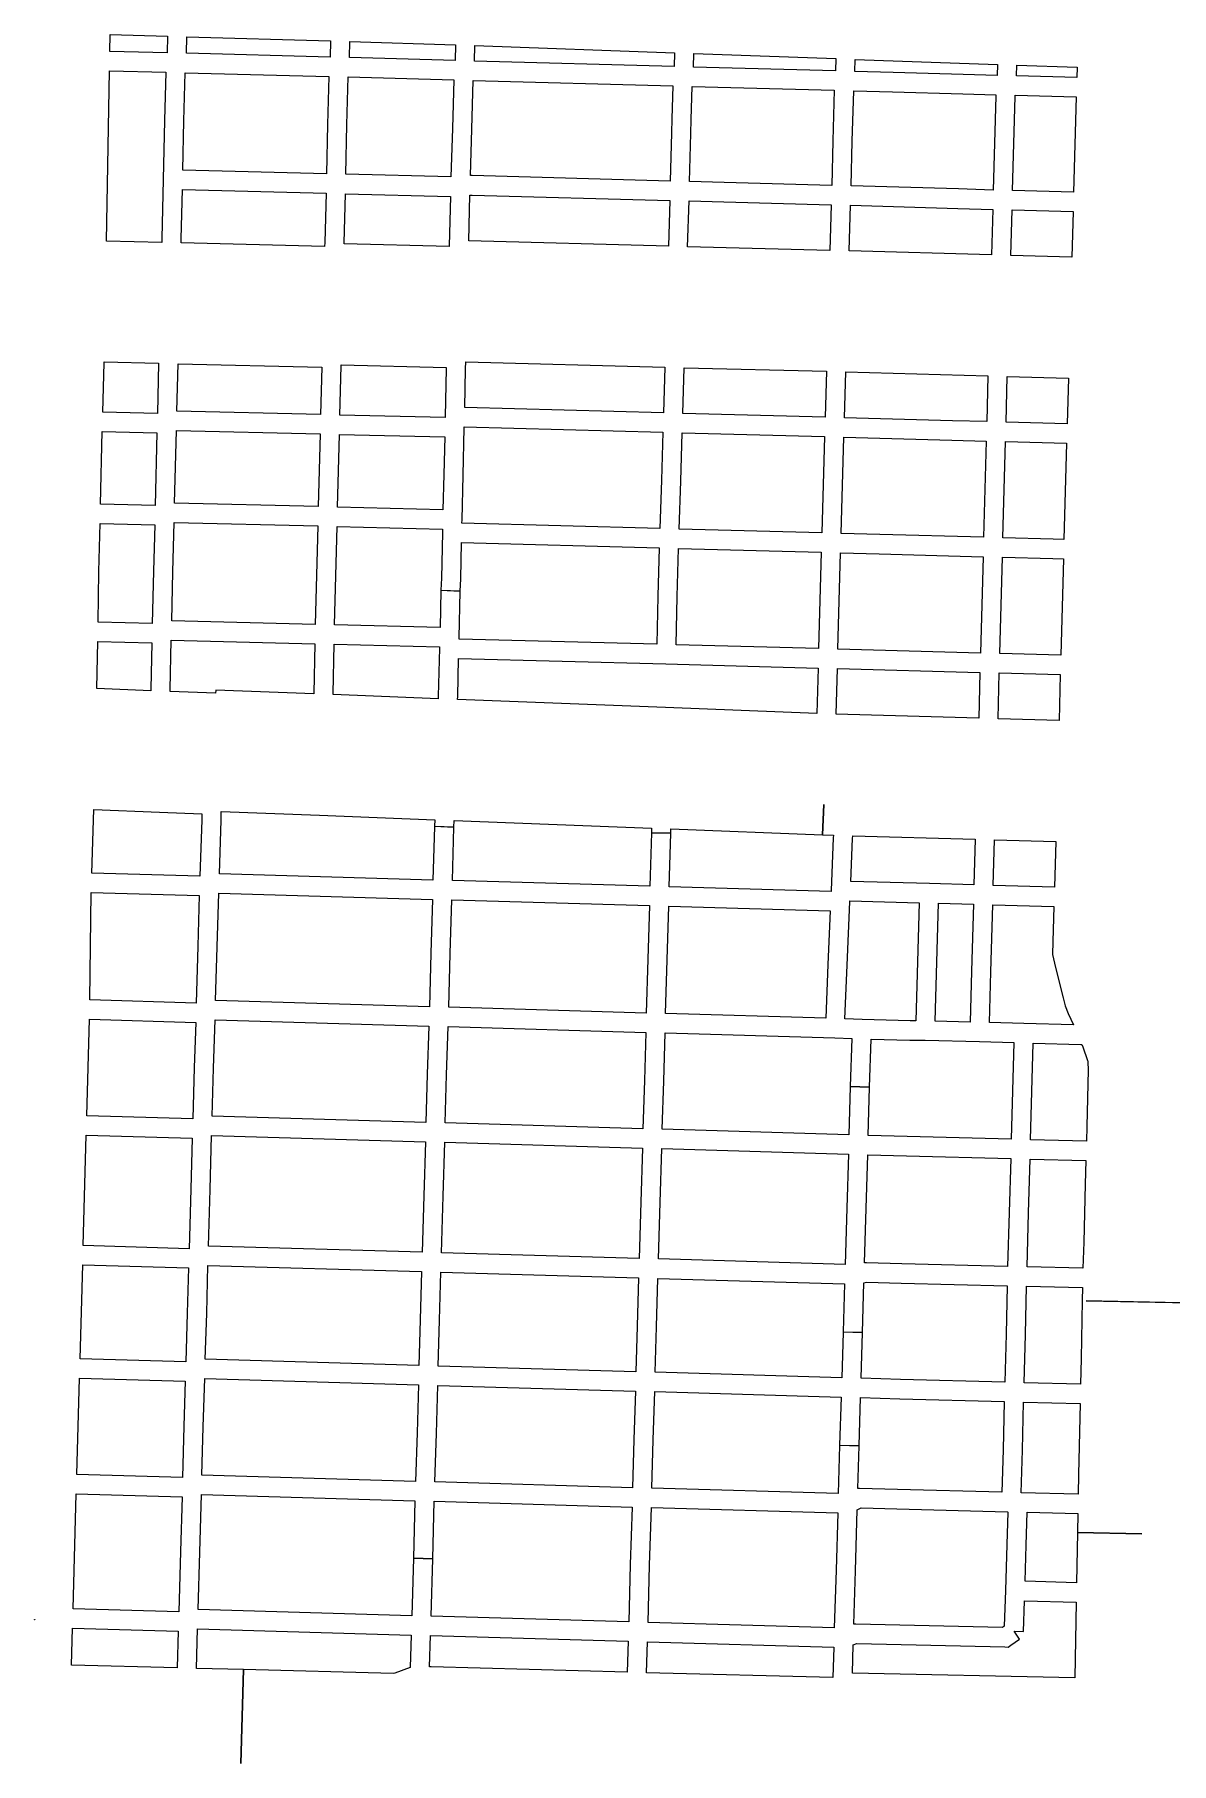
# Model space of a CAD drawing. Extents: x 0 to 1129, y 203 to 1017.
# Drawn here: x 456.3 to 522.6, y 645.4 to 746.2 of the extents above; entities that cross this region are included whole.
import ezdxf

# ---------------------------------------------------------------- set-up
doc = ezdxf.new("R2010")
doc.units = 0
doc.layers.get('0').update_dxf_attribs({"linetype": 'CONTINUOUS'})

msp = doc.modelspace()

# ---------------------------------------------------------------- linework, layer by layer
at = {"color": 1}
for points in [[(460.699556, 746.209712), (464.036822, 746.110934), (464.015599, 745.144334), (460.671266, 745.221934), (460.699556, 746.209712)], [(465.165711, 746.082667), (473.547711, 745.849845), (473.526488, 744.897333), (465.144488, 745.116067), (465.165711, 746.082667)], [(474.6766, 745.814601), (480.836111, 745.602934), (480.807889, 744.692779), (474.655444, 744.869156), (474.6766, 745.814601)], [(481.965, 745.56751), (493.613711, 745.15122), (493.592488, 744.346887), (481.93671, 744.664398), (481.965, 745.56751)], [(494.7426, 745.108955), (503.025845, 744.805577), (503.004622, 744.092955), (494.721399, 744.318733), (494.7426, 745.108955)], [(460.650155, 744.09291), (463.945111, 744.01531), (463.867489, 741.200132), (463.789889, 737.764065), (463.705222, 734.320954), (463.698223, 734.095176), (460.48089, 734.172799), (460.650155, 744.09291)], [(465.074, 743.987201), (473.448956, 743.768467), (473.378378, 740.967423), (473.314889, 738.088756), (464.932889, 738.3004), (464.996378, 741.172023), (465.074, 743.987201)], [(504.154734, 744.763221), (512.452067, 744.466911), (512.437843, 743.831888), (510.455243, 743.888332), (506.370065, 744.001221), (504.133465, 744.064733), (504.154734, 744.763221)], [(513.580956, 744.42451), (517.0946, 744.304576), (517.080602, 743.704865), (513.566912, 743.803621), (513.580956, 744.42451)], [(474.577845, 743.740245), (480.730289, 743.563867), (480.652667, 740.727511), (480.568, 737.905289), (474.443778, 738.060534), (474.507266, 740.939201), (474.577845, 743.740245)], [(481.859178, 743.535645), (493.514956, 743.218134), (493.458511, 741.291956), (493.430289, 740.480578), (493.359711, 737.665423), (481.816822, 737.982911), (481.774511, 737.989911), (481.718067, 737.982911), (481.703843, 737.982911), (481.781465, 740.692245), (481.859178, 743.535645)], [(494.643845, 743.189911), (502.934111, 742.964134), (502.849444, 740.021956), (502.778889, 737.411423), (496.513556, 737.580756), (494.4886, 737.637201), (494.559178, 740.445289), (494.5874, 741.263734), (494.643845, 743.189911)], [(504.063, 742.935911), (506.334889, 742.8724), (510.427111, 742.759511), (512.346222, 742.703067), (512.346222, 742.632534), (512.346222, 742.625535), (512.205111, 737.143357), (510.180155, 737.206868), (503.907778, 737.383268), (503.978333, 739.986757), (504.063, 742.935911)], [(513.475111, 742.674845), (517.045222, 742.576089), (516.89, 737.016312), (513.334, 737.115067), (513.475111, 742.590178), (513.475111, 742.674845)], [(464.904667, 737.17185), (473.286667, 736.960206), (473.209044, 734.081539), (473.202045, 733.855761), (464.827089, 734.067406), (464.834089, 734.293183), (464.904667, 737.17185)], [(474.415556, 736.931622), (480.539778, 736.776378), (480.476289, 733.897711), (480.476289, 733.8554), (474.337933, 734.0106), (474.337933, 734.06), (474.415556, 736.931622)], [(481.7886, 736.854), (481.816822, 736.854), (493.331489, 736.536511), (493.253889, 733.869489), (481.612222, 734.179933), (481.668667, 736.839889), (481.7886, 736.854)], [(494.460378, 736.508289), (496.485333, 736.451845), (502.750667, 736.282511), (502.673044, 733.622556), (494.375711, 733.841266), (494.460378, 736.508289)], [(503.879556, 736.254289), (510.144889, 736.077889), (512.176889, 736.014378), (512.099266, 733.361489), (503.801933, 733.594333), (503.879556, 736.254289)], [(513.305778, 735.986155), (516.861778, 735.8874), (516.791222, 733.234511), (513.228155, 733.333266), (513.305778, 735.986155)], [(460.339711, 727.124378), (463.521778, 727.046778), (463.451222, 724.111667), (460.262111, 724.189266), (460.339711, 727.060889), (460.339711, 727.124378)], [(464.650667, 727.018556), (473.032667, 726.806889), (472.962111, 724.055222), (464.587178, 724.259845), (464.650667, 727.018556)], [(474.161556, 726.955112), (480.299889, 726.799912), (480.299889, 726.743468), (480.236378, 723.921246), (480.236378, 723.87889), (474.091, 724.027068), (474.161556, 726.898668), (474.161556, 726.955112)], [(481.435845, 727.124378), (493.049266, 726.813933), (492.971667, 724.146956), (481.3794, 724.4574), (481.428778, 726.708111), (481.428778, 726.722109), (481.435845, 727.124378)], [(494.178155, 726.785779), (502.482556, 726.574135), (502.397889, 723.893023), (494.100556, 724.118801), (494.178155, 726.785779)], [(503.611444, 726.545912), (511.894667, 726.306001), (511.824111, 723.639023), (509.820333, 723.695468), (503.526778, 723.864801), (503.611444, 726.545912)], [(513.023556, 726.277846), (516.5866, 726.179091), (516.509, 723.512069), (512.953, 723.610869), (513.023556, 726.277846)], [(460.233889, 723.060671), (463.423, 722.983071), (463.317178, 718.742671), (460.135111, 718.82), (460.233889, 723.060671)], [(464.558956, 723.131249), (472.933889, 722.926627), (472.828067, 718.686227), (464.453111, 718.890849), (464.558956, 723.131249)], [(474.062778, 722.898405), (480.208155, 722.750227), (480.151711, 720.548893), (480.102333, 718.502805), (473.956956, 718.658004), (474.062778, 722.898405)], [(481.351178, 723.328805), (492.936378, 723.01836), (492.851711, 720.22436), (492.745889, 717.402138), (481.210067, 717.712583), (481.217066, 717.910138), (481.280555, 720.520671), (481.351133, 723.279405), (481.351178, 723.328805)], [(494.065266, 722.990138), (502.3626, 722.76436), (502.200333, 717.148138), (493.874778, 717.373916), (493.9806, 720.17496), (494.065266, 722.990138)], [(503.491489, 722.736138), (509.792111, 722.566805), (511.795889, 722.51036), (511.640667, 716.894138), (505.587, 717.056405), (503.329222, 717.119916), (503.491489, 722.736138)], [(512.924778, 722.482138), (516.480778, 722.383338), (516.325556, 716.767116), (515.704667, 716.78134), (512.769556, 716.866006), (512.924778, 722.482138)], [(460.106889, 717.691292), (463.288956, 717.613669), (463.225444, 714.91847), (463.147845, 711.87047), (460.001044, 711.94807), (460.029266, 714.897292), (460.106889, 717.691292)], [(464.424889, 717.761825), (472.799845, 717.557202), (472.736333, 714.678536), (472.658734, 711.814003), (464.283778, 712.032714), (464.354333, 714.890225), (464.424889, 717.761825)], [(473.928734, 717.529003), (480.081178, 717.373803), (480.074179, 717.169181), (480.010668, 714.509225), (479.989444, 713.803669), (481.118333, 713.761359), (481.139556, 714.481003), (481.188957, 716.583581), (492.710668, 716.273136), (492.647179, 713.465003), (492.576623, 710.656914), (481.047846, 710.953225), (481.047846, 711.037892), (481.118401, 713.761359), (479.989512, 713.796625), (479.933068, 711.637625), (473.78769, 711.785803), (473.86529, 714.657403), (473.928734, 717.529003)], [(493.839489, 716.244982), (502.172111, 716.019204), (502.009845, 710.402982), (493.705444, 710.62876), (493.776, 713.436848), (493.839489, 716.244982)], [(503.301, 715.990982), (505.558778, 715.927471), (511.612444, 715.765204), (511.457222, 710.148982), (503.138734, 710.37476), (503.301, 715.990982)], [(512.741333, 715.736982), (515.676444, 715.652315), (516.297333, 715.638091), (516.142111, 710.014825), (512.586111, 710.120669), (512.741333, 715.736982)], [(459.979889, 710.819), (463.119622, 710.7414), (463.056111, 708.046155), (463.056111, 707.9474), (459.923444, 708.074378), (459.979889, 710.819)], [(464.255556, 710.903734), (472.630511, 710.685023), (472.567, 707.813401), (472.567, 707.764001), (466.852, 707.97569), (466.845001, 707.806357), (464.185045, 707.905112), (464.185045, 708.025068), (464.255556, 710.903734)], [(473.7594, 710.656734), (479.904778, 710.508556), (479.904778, 710.423889), (479.834222, 707.636956), (479.827223, 707.474667), (473.695934, 707.721622), (473.695934, 707.785111), (473.7594, 710.656734)], [(481.019556, 709.824223), (493.105711, 709.513779), (501.981622, 709.273912), (501.911044, 706.628068), (493.077489, 706.966734), (480.956067, 707.432401), (480.963066, 707.608801), (481.019556, 709.824223)], [(503.110511, 709.24569), (511.429, 709.019912), (511.358444, 706.345846), (503.717266, 706.557512), (503.039933, 706.585734), (503.110511, 709.24569)], [(512.557889, 708.99169), (516.113889, 708.885846), (516.043333, 706.211779), (512.487333, 706.317623), (512.557889, 708.99169)], [(459.74, 701.018754), (463.564111, 700.870599), (466.0406, 700.778888), (466.033601, 700.426088), (465.927756, 697.131154), (459.620112, 697.307555), (459.74, 701.018754)], [(502.313222, 701.31511), (502.249711, 699.551199), (502.877667, 699.522977), (502.870668, 699.367777), (502.74369, 696.305643), (502.74369, 696.23511), (493.303334, 696.517332), (493.395068, 699.635865), (492.266179, 699.671154), (492.174445, 696.545555), (480.652734, 696.877154), (480.737401, 700.002754), (479.608512, 700.038043), (479.523846, 696.905377), (467.063734, 697.279332), (467.162512, 700.404932), (467.17651, 700.912932), (472.898555, 700.687154), (479.62251, 700.426088), (479.608512, 700.04511), (480.737401, 700.002754), (480.751399, 700.383777), (492.273133, 699.939266), (492.266134, 699.671154), (493.395023, 699.642932), (493.402022, 699.896932), (502.242622, 699.551199), (502.313222, 701.31511)], [(504.006556, 699.487846), (511.153845, 699.29029), (511.076222, 696.62329), (508.479778, 696.70089), (503.893667, 696.827912), (503.999489, 699.325556), (504.006556, 699.487846)], [(512.282734, 699.262068), (515.845778, 699.16329), (515.768155, 696.503334), (512.205111, 696.595068), (512.282734, 699.262068)], [(459.591845, 696.178869), (465.892444, 696.002469), (465.807778, 693.046202), (465.716067, 689.737135), (459.507178, 689.92058), (459.591845, 696.178869)], [(467.028378, 696.150647), (479.495556, 695.776691), (479.396778, 692.651091), (479.312111, 689.525469), (466.844956, 689.892358), (466.936667, 693.010913), (467.028378, 696.150647)], [(480.624444, 695.748469), (492.146155, 695.416869), (492.054444, 692.291247), (491.962734, 689.151536), (480.441, 689.497247), (480.525667, 692.622869), (480.624444, 695.748469)], [(503.844289, 695.699091), (507.887111, 695.586202), (507.689556, 688.69998), (507.365, 688.706979), (504.563933, 688.777535), (503.555, 688.819868), (503.689044, 691.94549), (503.837222, 695.635535), (503.844289, 695.699091)], [(493.275044, 695.388737), (502.694222, 695.106515), (502.560155, 691.987937), (502.433178, 688.85527), (493.091622, 689.123404), (493.183333, 692.25607), (493.275044, 695.388737)], [(509.016, 695.55807), (511.048, 695.494559), (510.935111, 691.592826), (510.857489, 688.629492), (508.818444, 688.678892), (509.016, 695.55807)], [(512.176889, 695.466337), (515.739933, 695.374603), (515.683489, 693.328515), (515.655266, 692.566515), (515.838734, 691.818603), (516.276155, 690.04767), (516.396111, 689.574959), (516.579556, 689.130448), (516.875889, 688.467226), (513.997222, 688.544826), (511.986378, 688.60127), (512.064, 691.564603), (512.176889, 695.466337)], [(459.486, 688.791668), (465.680778, 688.608224), (465.596111, 685.983557), (465.511444, 682.992002), (459.323711, 683.168402), (459.486, 688.791668)], [(466.809667, 688.763446), (479.276822, 688.396557), (479.185111, 685.588446), (479.107489, 682.780335), (466.640333, 683.14018), (466.725, 685.948268), (466.809667, 688.763446)], [(480.405711, 688.368335), (491.934511, 688.022624), (491.856889, 685.21449), (491.772222, 682.406402), (480.236378, 682.752113), (480.314, 685.553157), (480.405711, 688.368335)], [(493.0634, 687.994289), (502.955266, 687.712067), (503.957178, 687.669711), (503.865444, 684.875711), (504.994333, 684.8334), (505.086067, 687.634444), (507.336778, 687.578), (508.232822, 687.564002), (511.393711, 687.486402), (513.411622, 687.429958), (513.326956, 684.61478), (513.249333, 681.799602), (507.181556, 681.961891), (504.909667, 682.018335), (504.994333, 684.833513), (503.865444, 684.86878), (503.780778, 682.046557), (492.901111, 682.37818), (492.985778, 685.186268), (493.0634, 687.994289)], [(514.540511, 687.40178), (517.320378, 687.324158), (517.376822, 687.324158), (517.433266, 687.190091), (517.708444, 686.378714), (517.722443, 686.343425), (517.729442, 686.294047), (517.736441, 685.835425), (517.658818, 682.533425), (517.637595, 681.686758), (514.377929, 681.771425), (514.455551, 684.579558), (514.540511, 687.40178)], [(459.295489, 682.039829), (465.476155, 681.863429), (465.398556, 678.893029), (465.292734, 675.414651), (459.119111, 675.598096), (459.295489, 682.039829)], [(466.612111, 682.011607), (479.079266, 681.651762), (478.987556, 678.504985), (478.888778, 675.202985), (466.421622, 675.569873), (466.527444, 678.857762), (466.612111, 682.011607)], [(480.208155, 681.62354), (491.744, 681.277829), (491.645222, 678.131029), (491.546444, 674.843162), (480.017667, 675.174762), (480.116444, 678.469695), (480.208155, 681.62354)], [(492.872889, 681.249607), (503.752556, 680.917985), (503.660822, 677.778274), (503.562067, 674.490362), (492.675333, 674.81494), (492.774111, 678.102807), (492.872889, 681.249607)], [(504.881444, 680.88983), (507.153333, 680.833386), (513.221111, 680.671097), (513.136444, 677.524341), (513.044734, 674.384608), (506.864067, 674.532786), (506.864067, 674.539785), (504.803845, 674.589185), (504.7474, 674.589185), (504.698, 674.582186), (504.789711, 677.757186), (504.881444, 680.88983)], [(514.35, 680.642784), (517.609667, 680.558117), (517.567333, 679.168184), (517.482667, 675.795629), (517.433266, 674.271629), (514.173622, 674.356295), (514.265333, 677.496029), (514.35, 680.642784)], [(459.090889, 674.476928), (465.257444, 674.293461), (465.193933, 671.66175), (465.109266, 668.811306), (458.935667, 668.987684), (459.090889, 674.476928)], [(466.3934, 674.441639), (478.860556, 674.07475), (478.775889, 671.273684), (478.698289, 668.599639), (466.238155, 668.966528), (466.322822, 671.626484), (466.3934, 674.441639)], [(528.750378, 674.949639), (534.006778, 674.822639), (533.929178, 672.014528), (533.865667, 669.206417), (528.630444, 669.32635), (528.686889, 672.148572), (517.630822, 672.381417), (528.679845, 672.155639), (528.708067, 673.446795), (528.750378, 674.949639)], [(479.989444, 674.045377), (491.518222, 673.713777), (491.4406, 670.905643), (491.355933, 668.238666), (479.827178, 668.570266), (479.904778, 671.237266), (479.989444, 674.045377)], [(492.647111, 673.685555), (503.526778, 673.360977), (503.442111, 670.559932), (504.571, 670.524666), (504.662734, 673.431555), (504.817933, 673.459777), (506.835845, 673.410377), (506.835845, 673.403378), (513.016511, 673.2552), (512.953, 670.432977), (512.8754, 667.624866), (506.793489, 667.787155), (504.500444, 667.857688), (504.571, 670.524711), (503.442111, 670.552933), (503.371556, 667.885911), (492.484822, 668.210489), (492.569489, 670.863378), (492.647111, 673.685555)], [(514.1454, 673.22709), (517.405044, 673.142424), (517.391046, 672.38749), (517.398045, 672.38749), (517.32749, 669.007868), (517.292201, 667.51209), (514.004334, 667.596757), (514.081934, 670.404868), (514.1454, 673.22709)], [(458.907444, 667.857553), (465.074, 667.681175), (464.996378, 665.056509), (464.911711, 662.064953), (458.745178, 662.241331), (458.907444, 667.857553)], [(466.209933, 667.83633), (478.670067, 667.469441), (478.592444, 664.668374), (478.500734, 661.846152), (466.047667, 662.213041), (466.125266, 665.021174), (466.209933, 667.83633)], [(479.798956, 667.441377), (491.327711, 667.109777), (491.243044, 664.294599), (491.165444, 661.479421), (479.629622, 661.818088), (479.721333, 664.633266), (479.798956, 667.441377)], [(492.4566, 667.081555), (503.336289, 666.756977), (503.244556, 663.948888), (504.373444, 663.920666), (504.465178, 666.728754), (506.758222, 666.658221), (512.847178, 666.495932), (512.783667, 663.687821), (512.713111, 661.211332), (506.617111, 661.380666), (504.401667, 661.430043), (504.302889, 661.430043), (504.373444, 663.913599), (503.244556, 663.941821), (503.166956, 661.140754), (492.294333, 661.451199), (492.371933, 664.259332), (492.4566, 667.081555)], [(513.976067, 666.467778), (517.271, 666.383111), (517.186333, 662.241489), (517.158111, 661.098511), (513.842, 661.183178), (513.912556, 663.659667), (513.976067, 666.467778)], [(458.716956, 661.11278), (464.883489, 660.936403), (464.791778, 657.761403), (464.693, 654.233625), (458.533489, 654.410025), (458.716956, 661.11278)], [(466.019444, 661.084558), (478.465444, 660.717669), (478.380778, 657.373359), (479.509667, 657.33807), (479.594333, 660.689447), (491.137222, 660.35078), (491.0314, 657.00647), (490.939667, 653.648025), (479.410889, 653.986692), (479.509667, 657.33807), (478.380778, 657.366292), (478.282, 654.014914), (465.821889, 654.381803), (465.920667, 657.726114), (466.019444, 661.084558)], [(492.266111, 660.322558), (503.138734, 660.00507), (503.032889, 656.660736), (502.934111, 653.302292), (492.068556, 653.619803), (492.160289, 656.964114), (492.266111, 660.322558)], [(504.500444, 660.301335), (506.588889, 660.251958), (513.0306, 660.075557), (513.051823, 660.054334), (513.002423, 658.156378), (512.910712, 655.482334), (512.847223, 653.39389), (512.748423, 653.323312), (504.183001, 653.520867), (504.077156, 653.520867), (504.070157, 653.520867), (504.161868, 656.625312), (504.267713, 660.195445), (504.500444, 660.301335)], [(514.187711, 660.047448), (517.136956, 659.969848), (517.115733, 658.869182), (520.876332, 658.784515), (517.115733, 658.862115), (517.059288, 655.93407), (514.060688, 656.018737), (514.131221, 658.12127), (514.187711, 660.047448)], [(514.025444, 654.889645), (517.038155, 654.804978), (516.960556, 650.381134), (503.9854, 650.6704), (504.034778, 652.321423), (504.246444, 652.391956), (512.889489, 652.1944), (513.072956, 652.187401), (513.221111, 652.293246), (513.736155, 652.646001), (513.418667, 653.104623), (513.969, 653.0834), (514.025444, 654.889645)], [(456.282778, 653.789114), (456.296776, 653.789114), (456.296776, 653.782115), (456.282778, 653.782115), (456.282778, 653.789114)], [(458.498222, 653.281114), (464.657711, 653.104714), (464.601266, 650.966892), (458.441778, 651.136225), (458.498222, 653.281114)], [(465.793667, 653.252892), (478.253778, 652.886003), (478.197333, 651.002158), (477.301266, 650.670536), (477.195444, 650.635269), (468.460667, 650.868091), (468.319556, 645.400047), (468.312556, 645.400047), (468.460712, 650.868091), (465.730201, 650.938669), (465.793667, 653.252892)], [(479.382667, 652.857848), (490.911444, 652.519182), (490.855, 650.720004), (479.425, 651.023404), (479.326222, 651.023404), (479.382667, 652.857848)], [(492.040333, 652.49105), (502.905889, 652.173538), (502.849444, 650.402605), (491.983889, 650.691872), (492.040333, 652.49105)]]:
    msp.add_lwpolyline(points, dxfattribs=at)

doc.saveas('drawing.dxf')
